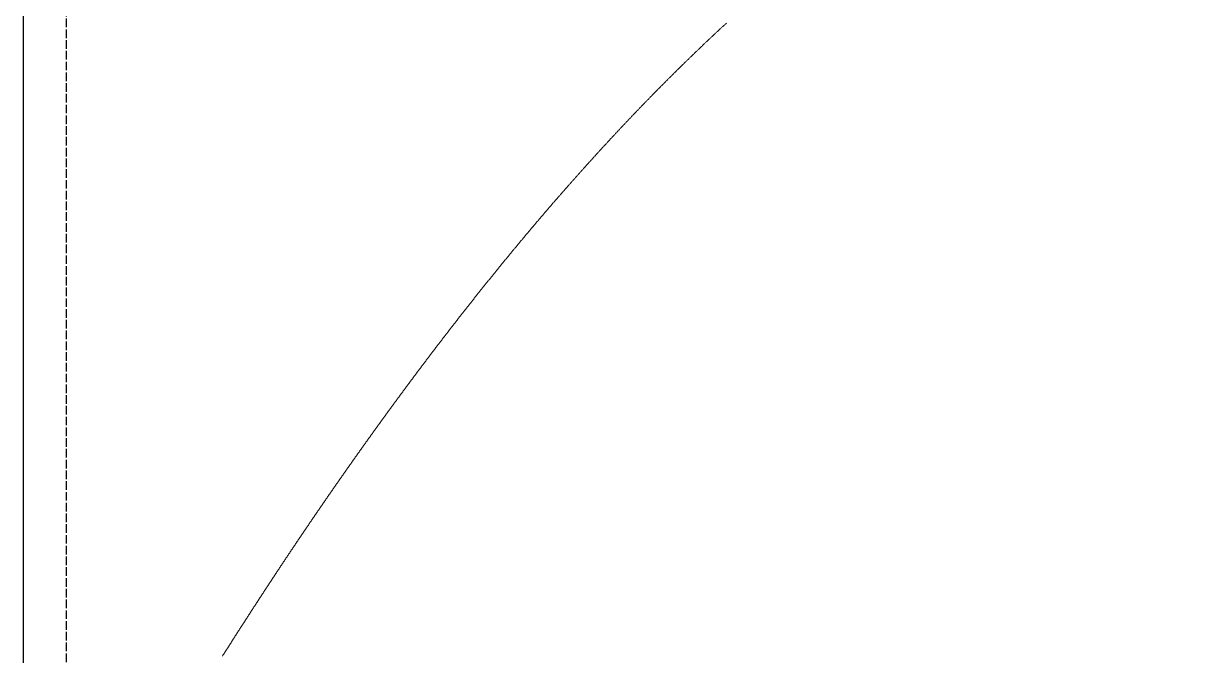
# Model space of a CAD drawing. Header units: millimetres. Extents: x 0 to 610, y 0 to 457.
# Drawn here: x 0 to 81.2, y 140.3 to 184.4 of the extents above; entities that cross this region are included whole.
import ezdxf

# ---------------------------------------------------------------- set-up
doc = ezdxf.new("R2010")
doc.units = ezdxf.units.MM
doc.header["$LTSCALE"] = 0.05
doc.linetypes.add('Dotted', pattern=[15, 12, -3])
doc.layers.get('0').update_dxf_attribs({"plot": 0})
doc.layers.add('CUT', color=1, linetype='Continuous', lineweight=0)

msp = doc.modelspace()

# ---------------------------------------------------------------- linework, layer by layer
msp.add_lwpolyline([(0, 0), (610, 0), (610, 457), (0, 457)], close=True)
at = {"linetype": 'Dotted'}
msp.add_lwpolyline([(3, 3), (607, 3), (607, 454), (3, 454)], close=True, dxfattribs=at)
at = {"layer": 'CUT'}
for p, q in [((48.942, 184.341), (48.979, 184.375)), ((48.979, 184.375), (49.017, 184.409)), ((49.017, 184.409), (49.054, 184.443)), ((48.087, 183.546), (48.124, 183.581)), ((48.124, 183.581), (48.161, 183.616)), ((48.161, 183.616), (48.198, 183.651)), ((48.198, 183.651), (48.235, 183.685)), ((48.235, 183.685), (48.273, 183.72)), ((48.273, 183.72), (48.31, 183.755)), ((48.31, 183.755), (48.347, 183.789)), ((48.347, 183.789), (48.384, 183.824)), ((48.384, 183.824), (48.421, 183.859)), ((48.421, 183.859), (48.459, 183.893)), ((48.459, 183.893), (48.496, 183.928)), ((48.496, 183.928), (48.533, 183.962)), ((48.533, 183.962), (48.57, 183.997)), ((48.57, 183.997), (48.607, 184.031)), ((48.607, 184.031), (48.645, 184.066)), ((48.645, 184.066), (48.682, 184.1)), ((48.682, 184.1), (48.719, 184.135)), ((48.719, 184.135), (48.756, 184.169)), ((48.756, 184.169), (48.793, 184.203)), ((48.793, 184.203), (48.831, 184.238)), ((48.831, 184.238), (48.868, 184.272)), ((48.868, 184.272), (48.905, 184.306)), ((48.905, 184.306), (48.942, 184.341)), ((47.231, 182.737), (47.268, 182.772)), ((47.268, 182.772), (47.305, 182.808)), ((47.305, 182.808), (47.342, 182.843)), ((47.342, 182.843), (47.38, 182.879)), ((47.38, 182.879), (47.417, 182.914)), ((47.417, 182.914), (47.454, 182.949)), ((47.454, 182.949), (47.491, 182.985)), ((47.491, 182.985), (47.528, 183.02)), ((47.528, 183.02), (47.566, 183.055)), ((47.566, 183.055), (47.603, 183.091)), ((47.603, 183.091), (47.64, 183.126)), ((47.64, 183.126), (47.677, 183.161)), ((47.677, 183.161), (47.714, 183.196)), ((47.714, 183.196), (47.752, 183.231)), ((47.752, 183.231), (47.789, 183.266)), ((47.789, 183.266), (47.826, 183.301)), ((47.826, 183.301), (47.863, 183.336)), ((47.863, 183.336), (47.9, 183.371)), ((47.9, 183.371), (47.938, 183.406)), ((47.938, 183.406), (47.975, 183.441)), ((47.975, 183.441), (48.012, 183.476)), ((48.012, 183.476), (48.049, 183.511)), ((48.049, 183.511), (48.087, 183.546)), ((46.375, 181.913), (46.412, 181.949)), ((46.412, 181.949), (46.449, 181.985)), ((46.449, 181.985), (46.487, 182.021)), ((46.487, 182.021), (46.524, 182.057)), ((46.524, 182.057), (46.561, 182.093)), ((46.561, 182.093), (46.598, 182.129)), ((46.598, 182.129), (46.635, 182.165)), ((46.635, 182.165), (46.673, 182.201)), ((46.673, 182.201), (46.71, 182.237)), ((46.71, 182.237), (46.747, 182.273)), ((46.747, 182.273), (46.784, 182.309)), ((46.784, 182.309), (46.821, 182.345)), ((46.821, 182.345), (46.859, 182.38)), ((46.859, 182.38), (46.896, 182.416)), ((46.896, 182.416), (46.933, 182.452)), ((46.933, 182.452), (46.97, 182.488)), ((46.97, 182.488), (47.007, 182.523)), ((47.007, 182.523), (47.045, 182.559)), ((47.045, 182.559), (47.082, 182.595)), ((47.082, 182.595), (47.119, 182.63)), ((47.119, 182.63), (47.156, 182.666)), ((47.156, 182.666), (47.194, 182.701)), ((47.194, 182.701), (47.231, 182.737)), ((45.556, 181.111), (45.594, 181.148)), ((45.594, 181.148), (45.631, 181.185)), ((45.631, 181.185), (45.668, 181.221)), ((45.668, 181.221), (45.705, 181.258)), ((45.705, 181.258), (45.742, 181.295)), ((45.742, 181.295), (45.78, 181.331)), ((45.78, 181.331), (45.817, 181.368)), ((45.817, 181.368), (45.854, 181.404)), ((45.854, 181.404), (45.891, 181.441)), ((45.891, 181.441), (45.928, 181.477)), ((45.928, 181.477), (45.966, 181.514)), ((45.966, 181.514), (46.003, 181.55)), ((46.003, 181.55), (46.04, 181.587)), ((46.04, 181.587), (46.077, 181.623)), ((46.077, 181.623), (46.115, 181.659)), ((46.115, 181.659), (46.152, 181.696)), ((46.152, 181.696), (46.189, 181.732)), ((46.189, 181.732), (46.226, 181.768)), ((46.226, 181.768), (46.263, 181.804)), ((46.263, 181.804), (46.301, 181.841)), ((46.301, 181.841), (46.338, 181.877)), ((46.338, 181.877), (46.375, 181.913)), ((44.738, 180.296), (44.775, 180.333)), ((44.775, 180.333), (44.812, 180.371)), ((44.812, 180.371), (44.849, 180.408)), ((44.849, 180.408), (44.887, 180.445)), ((44.887, 180.445), (44.924, 180.483)), ((44.924, 180.483), (44.961, 180.52)), ((44.961, 180.52), (44.998, 180.557)), ((44.998, 180.557), (45.036, 180.594)), ((45.036, 180.594), (45.073, 180.631)), ((45.073, 180.631), (45.11, 180.668)), ((45.11, 180.668), (45.147, 180.705)), ((45.147, 180.705), (45.184, 180.742)), ((45.184, 180.742), (45.222, 180.779)), ((45.222, 180.779), (45.259, 180.816)), ((45.259, 180.816), (45.296, 180.853)), ((45.296, 180.853), (45.333, 180.89)), ((45.333, 180.89), (45.37, 180.927)), ((45.37, 180.927), (45.408, 180.964)), ((45.408, 180.964), (45.445, 181.001)), ((45.445, 181.001), (45.482, 181.038)), ((45.482, 181.038), (45.519, 181.074)), ((45.519, 181.074), (45.556, 181.111)), ((43.919, 179.468), (43.957, 179.506)), ((43.957, 179.506), (43.994, 179.544)), ((43.994, 179.544), (44.031, 179.582)), ((44.031, 179.582), (44.068, 179.619)), ((44.068, 179.619), (44.105, 179.657)), ((44.105, 179.657), (44.143, 179.695)), ((44.143, 179.695), (44.18, 179.733)), ((44.18, 179.733), (44.217, 179.771)), ((44.217, 179.771), (44.254, 179.808)), ((44.254, 179.808), (44.291, 179.846)), ((44.291, 179.846), (44.329, 179.884)), ((44.329, 179.884), (44.366, 179.921)), ((44.366, 179.921), (44.403, 179.959)), ((44.403, 179.959), (44.44, 179.996)), ((44.44, 179.996), (44.477, 180.034)), ((44.477, 180.034), (44.515, 180.072)), ((44.515, 180.072), (44.552, 180.109)), ((44.552, 180.109), (44.589, 180.147)), ((44.589, 180.147), (44.626, 180.184)), ((44.626, 180.184), (44.663, 180.221)), ((44.663, 180.221), (44.701, 180.259)), ((44.701, 180.259), (44.738, 180.296)), ((43.138, 178.665), (43.175, 178.703)), ((43.175, 178.703), (43.212, 178.742)), ((43.212, 178.742), (43.25, 178.78)), ((43.25, 178.78), (43.287, 178.819)), ((43.287, 178.819), (43.324, 178.857)), ((43.324, 178.857), (43.361, 178.895)), ((43.361, 178.895), (43.398, 178.934)), ((43.398, 178.934), (43.436, 178.972)), ((43.436, 178.972), (43.473, 179.01)), ((43.473, 179.01), (43.51, 179.049)), ((43.51, 179.049), (43.547, 179.087)), ((43.547, 179.087), (43.584, 179.125)), ((43.584, 179.125), (43.622, 179.163)), ((43.622, 179.163), (43.659, 179.201)), ((43.659, 179.201), (43.696, 179.24)), ((43.696, 179.24), (43.733, 179.278)), ((43.733, 179.278), (43.77, 179.316)), ((43.77, 179.316), (43.808, 179.354)), ((43.808, 179.354), (43.845, 179.392)), ((43.845, 179.392), (43.882, 179.43)), ((43.882, 179.43), (43.919, 179.468)), ((42.357, 177.85), (42.394, 177.889)), ((42.394, 177.889), (42.431, 177.928)), ((42.431, 177.928), (42.468, 177.967)), ((42.468, 177.967), (42.505, 178.006)), ((42.505, 178.006), (42.543, 178.045)), ((42.543, 178.045), (42.58, 178.084)), ((42.58, 178.084), (42.617, 178.123)), ((42.617, 178.123), (42.654, 178.162)), ((42.654, 178.162), (42.691, 178.201)), ((42.691, 178.201), (42.729, 178.239)), ((42.729, 178.239), (42.766, 178.278)), ((42.766, 178.278), (42.803, 178.317)), ((42.803, 178.317), (42.84, 178.356)), ((42.84, 178.356), (42.878, 178.395)), ((42.878, 178.395), (42.915, 178.433)), ((42.915, 178.433), (42.952, 178.472)), ((42.952, 178.472), (42.989, 178.511)), ((42.989, 178.511), (43.026, 178.549)), ((43.026, 178.549), (43.064, 178.588)), ((43.064, 178.588), (43.101, 178.626)), ((43.101, 178.626), (43.138, 178.665)), ((41.575, 177.023), (41.612, 177.063)), ((41.612, 177.063), (41.65, 177.102)), ((41.65, 177.102), (41.687, 177.142)), ((41.687, 177.142), (41.724, 177.181)), ((41.724, 177.181), (41.761, 177.221)), ((41.761, 177.221), (41.799, 177.26)), ((41.799, 177.26), (41.836, 177.3)), ((41.836, 177.3), (41.873, 177.339)), ((41.873, 177.339), (41.91, 177.379)), ((41.91, 177.379), (41.947, 177.418)), ((41.947, 177.418), (41.985, 177.458)), ((41.985, 177.458), (42.022, 177.497)), ((42.022, 177.497), (42.059, 177.536)), ((42.059, 177.536), (42.096, 177.576)), ((42.096, 177.576), (42.133, 177.615)), ((42.133, 177.615), (42.171, 177.654)), ((42.171, 177.654), (42.208, 177.693)), ((42.208, 177.693), (42.245, 177.732)), ((42.245, 177.732), (42.282, 177.772)), ((42.282, 177.772), (42.319, 177.811)), ((42.319, 177.811), (42.357, 177.85)), ((40.831, 176.224), (40.868, 176.265)), ((40.868, 176.265), (40.906, 176.305)), ((40.906, 176.305), (40.943, 176.345)), ((40.943, 176.345), (40.98, 176.385)), ((40.98, 176.385), (41.017, 176.425)), ((41.017, 176.425), (41.054, 176.465)), ((41.054, 176.465), (41.092, 176.505)), ((41.092, 176.505), (41.129, 176.545)), ((41.129, 176.545), (41.166, 176.585)), ((41.166, 176.585), (41.203, 176.625)), ((41.203, 176.625), (41.24, 176.665)), ((41.24, 176.665), (41.278, 176.705)), ((41.278, 176.705), (41.315, 176.745)), ((41.315, 176.745), (41.352, 176.785)), ((41.352, 176.785), (41.389, 176.824)), ((41.389, 176.824), (41.426, 176.864)), ((41.426, 176.864), (41.464, 176.904)), ((41.464, 176.904), (41.501, 176.944)), ((41.501, 176.944), (41.538, 176.983)), ((41.538, 176.983), (41.575, 177.023)), ((40.087, 175.415), (40.124, 175.456)), ((40.124, 175.456), (40.161, 175.497)), ((40.161, 175.497), (40.199, 175.537)), ((40.199, 175.537), (40.236, 175.578)), ((40.236, 175.578), (40.273, 175.618)), ((40.273, 175.618), (40.31, 175.659)), ((40.31, 175.659), (40.347, 175.7)), ((40.347, 175.7), (40.385, 175.74)), ((40.385, 175.74), (40.422, 175.781)), ((40.422, 175.781), (40.459, 175.821)), ((40.459, 175.821), (40.496, 175.862)), ((40.496, 175.862), (40.533, 175.902)), ((40.533, 175.902), (40.571, 175.942)), ((40.571, 175.942), (40.608, 175.983)), ((40.608, 175.983), (40.645, 176.023)), ((40.645, 176.023), (40.682, 176.063)), ((40.682, 176.063), (40.72, 176.104)), ((40.72, 176.104), (40.757, 176.144)), ((40.757, 176.144), (40.794, 176.184)), ((40.794, 176.184), (40.831, 176.224)), ((39.343, 174.595), (39.38, 174.636)), ((39.38, 174.636), (39.417, 174.678)), ((39.417, 174.678), (39.454, 174.719)), ((39.454, 174.719), (39.492, 174.76)), ((39.492, 174.76), (39.529, 174.801)), ((39.529, 174.801), (39.566, 174.842)), ((39.566, 174.842), (39.603, 174.883)), ((39.603, 174.883), (39.641, 174.924)), ((39.641, 174.924), (39.678, 174.965)), ((39.678, 174.965), (39.715, 175.006)), ((39.715, 175.006), (39.752, 175.047)), ((39.752, 175.047), (39.789, 175.088)), ((39.789, 175.088), (39.827, 175.129)), ((39.827, 175.129), (39.864, 175.17)), ((39.864, 175.17), (39.901, 175.211)), ((39.901, 175.211), (39.938, 175.252)), ((39.938, 175.252), (39.975, 175.293)), ((39.975, 175.293), (40.013, 175.334)), ((40.013, 175.334), (40.05, 175.374)), ((40.05, 175.374), (40.087, 175.415)), ((38.636, 173.806), (38.673, 173.848)), ((38.673, 173.848), (38.71, 173.89)), ((38.71, 173.89), (38.748, 173.931)), ((38.748, 173.931), (38.785, 173.973)), ((38.785, 173.973), (38.822, 174.015)), ((38.822, 174.015), (38.859, 174.056)), ((38.859, 174.056), (38.896, 174.098)), ((38.896, 174.098), (38.934, 174.14)), ((38.934, 174.14), (38.971, 174.181)), ((38.971, 174.181), (39.008, 174.223)), ((39.008, 174.223), (39.045, 174.264)), ((39.045, 174.264), (39.082, 174.306)), ((39.082, 174.306), (39.12, 174.347)), ((39.12, 174.347), (39.157, 174.388)), ((39.157, 174.388), (39.194, 174.43)), ((39.194, 174.43), (39.231, 174.471)), ((39.231, 174.471), (39.268, 174.512)), ((39.268, 174.512), (39.306, 174.554)), ((39.306, 174.554), (39.343, 174.595)), ((37.892, 172.965), (37.929, 173.008)), ((37.929, 173.008), (37.966, 173.05)), ((37.966, 173.05), (38.003, 173.092)), ((38.003, 173.092), (38.041, 173.134)), ((38.041, 173.134), (38.078, 173.177)), ((38.078, 173.177), (38.115, 173.219)), ((38.115, 173.219), (38.152, 173.261)), ((38.152, 173.261), (38.189, 173.303)), ((38.189, 173.303), (38.227, 173.345)), ((38.227, 173.345), (38.264, 173.387)), ((38.264, 173.387), (38.301, 173.429)), ((38.301, 173.429), (38.338, 173.471)), ((38.338, 173.471), (38.375, 173.513)), ((38.375, 173.513), (38.413, 173.555)), ((38.413, 173.555), (38.45, 173.597)), ((38.45, 173.597), (38.487, 173.639)), ((38.487, 173.639), (38.524, 173.681)), ((38.524, 173.681), (38.562, 173.723)), ((38.562, 173.723), (38.599, 173.764)), ((38.599, 173.764), (38.636, 173.806)), ((37.185, 172.157), (37.222, 172.2)), ((37.222, 172.2), (37.259, 172.242)), ((37.259, 172.242), (37.296, 172.285)), ((37.296, 172.285), (37.334, 172.328)), ((37.334, 172.328), (37.371, 172.37)), ((37.371, 172.37), (37.408, 172.413)), ((37.408, 172.413), (37.445, 172.456)), ((37.445, 172.456), (37.482, 172.498)), ((37.482, 172.498), (37.52, 172.541)), ((37.52, 172.541), (37.557, 172.584)), ((37.557, 172.584), (37.594, 172.626)), ((37.594, 172.626), (37.631, 172.669)), ((37.631, 172.669), (37.669, 172.711)), ((37.669, 172.711), (37.706, 172.753)), ((37.706, 172.753), (37.743, 172.796)), ((37.743, 172.796), (37.78, 172.838)), ((37.78, 172.838), (37.817, 172.881)), ((37.817, 172.881), (37.855, 172.923)), ((37.855, 172.923), (37.892, 172.965)), ((36.478, 171.339), (36.515, 171.382)), ((36.515, 171.382), (36.552, 171.425)), ((36.552, 171.425), (36.59, 171.468)), ((36.59, 171.468), (36.627, 171.512)), ((36.627, 171.512), (36.664, 171.555)), ((36.664, 171.555), (36.701, 171.598)), ((36.701, 171.598), (36.738, 171.641)), ((36.738, 171.641), (36.776, 171.684)), ((36.776, 171.684), (36.813, 171.727)), ((36.813, 171.727), (36.85, 171.77)), ((36.85, 171.77), (36.887, 171.813)), ((36.887, 171.813), (36.924, 171.856)), ((36.924, 171.856), (36.962, 171.899)), ((36.962, 171.899), (36.999, 171.942)), ((36.999, 171.942), (37.036, 171.985)), ((37.036, 171.985), (37.073, 172.028)), ((37.073, 172.028), (37.11, 172.071)), ((37.11, 172.071), (37.148, 172.114)), ((37.148, 172.114), (37.185, 172.157)), ((35.808, 170.555), (35.845, 170.599)), ((35.845, 170.599), (35.883, 170.642)), ((35.883, 170.642), (35.92, 170.686)), ((35.92, 170.686), (35.957, 170.73)), ((35.957, 170.73), (35.994, 170.773)), ((35.994, 170.773), (36.031, 170.817)), ((36.031, 170.817), (36.069, 170.861)), ((36.069, 170.861), (36.106, 170.904)), ((36.106, 170.904), (36.143, 170.948)), ((36.143, 170.948), (36.18, 170.991)), ((36.18, 170.991), (36.217, 171.035)), ((36.217, 171.035), (36.255, 171.078)), ((36.255, 171.078), (36.292, 171.122)), ((36.292, 171.122), (36.329, 171.165)), ((36.329, 171.165), (36.366, 171.209)), ((36.366, 171.209), (36.403, 171.252)), ((36.403, 171.252), (36.441, 171.295)), ((36.441, 171.295), (36.478, 171.339)), ((35.101, 169.718), (35.138, 169.762)), ((35.138, 169.762), (35.176, 169.807)), ((35.176, 169.807), (35.213, 169.851)), ((35.213, 169.851), (35.25, 169.895)), ((35.25, 169.895), (35.287, 169.939)), ((35.287, 169.939), (35.324, 169.983)), ((35.324, 169.983), (35.362, 170.027)), ((35.362, 170.027), (35.399, 170.072)), ((35.399, 170.072), (35.436, 170.116)), ((35.436, 170.116), (35.473, 170.16)), ((35.473, 170.16), (35.511, 170.204)), ((35.511, 170.204), (35.548, 170.248)), ((35.548, 170.248), (35.585, 170.292)), ((35.585, 170.292), (35.622, 170.336)), ((35.622, 170.336), (35.659, 170.379)), ((35.659, 170.379), (35.697, 170.423)), ((35.697, 170.423), (35.734, 170.467)), ((35.734, 170.467), (35.771, 170.511)), ((35.771, 170.511), (35.808, 170.555)), ((34.432, 168.917), (34.469, 168.962)), ((34.469, 168.962), (34.506, 169.006)), ((34.506, 169.006), (34.543, 169.051)), ((34.543, 169.051), (34.58, 169.096)), ((34.58, 169.096), (34.618, 169.14)), ((34.618, 169.14), (34.655, 169.185)), ((34.655, 169.185), (34.692, 169.229)), ((34.692, 169.229), (34.729, 169.274)), ((34.729, 169.274), (34.766, 169.319)), ((34.766, 169.319), (34.804, 169.363)), ((34.804, 169.363), (34.841, 169.407)), ((34.841, 169.407), (34.878, 169.452)), ((34.878, 169.452), (34.915, 169.496)), ((34.915, 169.496), (34.952, 169.541)), ((34.952, 169.541), (34.99, 169.585)), ((34.99, 169.585), (35.027, 169.629)), ((35.027, 169.629), (35.064, 169.674)), ((35.064, 169.674), (35.101, 169.718)), ((33.762, 168.107), (33.799, 168.152)), ((33.799, 168.152), (33.836, 168.197)), ((33.836, 168.197), (33.873, 168.243)), ((33.873, 168.243), (33.911, 168.288)), ((33.911, 168.288), (33.948, 168.333)), ((33.948, 168.333), (33.985, 168.378)), ((33.985, 168.378), (34.022, 168.423)), ((34.022, 168.423), (34.059, 168.468)), ((34.059, 168.468), (34.097, 168.513)), ((34.097, 168.513), (34.134, 168.558)), ((34.134, 168.558), (34.171, 168.603)), ((34.171, 168.603), (34.208, 168.648)), ((34.208, 168.648), (34.245, 168.693)), ((34.245, 168.693), (34.283, 168.738)), ((34.283, 168.738), (34.32, 168.782)), ((34.32, 168.782), (34.357, 168.827)), ((34.357, 168.827), (34.394, 168.872)), ((34.394, 168.872), (34.432, 168.917)), ((33.092, 167.289), (33.129, 167.334)), ((33.129, 167.334), (33.166, 167.38)), ((33.166, 167.38), (33.204, 167.426)), ((33.204, 167.426), (33.241, 167.471)), ((33.241, 167.471), (33.278, 167.517)), ((33.278, 167.517), (33.315, 167.562)), ((33.315, 167.562), (33.353, 167.608)), ((33.353, 167.608), (33.39, 167.653)), ((33.39, 167.653), (33.427, 167.699)), ((33.427, 167.699), (33.464, 167.744)), ((33.464, 167.744), (33.501, 167.79)), ((33.501, 167.79), (33.539, 167.835)), ((33.539, 167.835), (33.576, 167.881)), ((33.576, 167.881), (33.613, 167.926)), ((33.613, 167.926), (33.65, 167.971)), ((33.65, 167.971), (33.687, 168.016)), ((33.687, 168.016), (33.725, 168.062)), ((33.725, 168.062), (33.762, 168.107)), ((32.422, 166.462), (32.46, 166.508)), ((32.46, 166.508), (32.497, 166.554)), ((32.497, 166.554), (32.534, 166.6)), ((32.534, 166.6), (32.571, 166.646)), ((32.571, 166.646), (32.608, 166.693)), ((32.608, 166.693), (32.646, 166.739)), ((32.646, 166.739), (32.683, 166.785)), ((32.683, 166.785), (32.72, 166.83)), ((32.72, 166.83), (32.757, 166.876)), ((32.757, 166.876), (32.794, 166.922)), ((32.794, 166.922), (32.832, 166.968)), ((32.832, 166.968), (32.869, 167.014)), ((32.869, 167.014), (32.906, 167.06)), ((32.906, 167.06), (32.943, 167.106)), ((32.943, 167.106), (32.98, 167.152)), ((32.98, 167.152), (33.018, 167.197)), ((33.018, 167.197), (33.055, 167.243)), ((33.055, 167.243), (33.092, 167.289)), ((31.79, 165.674), (31.827, 165.72)), ((31.827, 165.72), (31.864, 165.767)), ((31.864, 165.767), (31.901, 165.813)), ((31.901, 165.813), (31.939, 165.86)), ((31.939, 165.86), (31.976, 165.906)), ((31.976, 165.906), (32.013, 165.953)), ((32.013, 165.953), (32.05, 165.999)), ((32.05, 165.999), (32.087, 166.046)), ((32.087, 166.046), (32.125, 166.092)), ((32.125, 166.092), (32.162, 166.138)), ((32.162, 166.138), (32.199, 166.185)), ((32.199, 166.185), (32.236, 166.231)), ((32.236, 166.231), (32.274, 166.277)), ((32.274, 166.277), (32.311, 166.323)), ((32.311, 166.323), (32.348, 166.37)), ((32.348, 166.37), (32.385, 166.416)), ((32.385, 166.416), (32.422, 166.462)), ((31.12, 164.831), (31.157, 164.878)), ((31.157, 164.878), (31.195, 164.925)), ((31.195, 164.925), (31.232, 164.972)), ((31.232, 164.972), (31.269, 165.019)), ((31.269, 165.019), (31.306, 165.066)), ((31.306, 165.066), (31.343, 165.112)), ((31.343, 165.112), (31.381, 165.159)), ((31.381, 165.159), (31.418, 165.206)), ((31.418, 165.206), (31.455, 165.253)), ((31.455, 165.253), (31.492, 165.3)), ((31.492, 165.3), (31.529, 165.347)), ((31.529, 165.347), (31.567, 165.393)), ((31.567, 165.393), (31.604, 165.44)), ((31.604, 165.44), (31.641, 165.487)), ((31.641, 165.487), (31.678, 165.534)), ((31.678, 165.534), (31.715, 165.58)), ((31.715, 165.58), (31.753, 165.627)), ((31.753, 165.627), (31.79, 165.674)), ((30.488, 164.027), (30.525, 164.074)), ((30.525, 164.074), (30.562, 164.122)), ((30.562, 164.122), (30.599, 164.169)), ((30.599, 164.169), (30.636, 164.216)), ((30.636, 164.216), (30.674, 164.264)), ((30.674, 164.264), (30.711, 164.311)), ((30.711, 164.311), (30.748, 164.359)), ((30.748, 164.359), (30.785, 164.406)), ((30.785, 164.406), (30.822, 164.453)), ((30.822, 164.453), (30.86, 164.5)), ((30.86, 164.5), (30.897, 164.548)), ((30.897, 164.548), (30.934, 164.595)), ((30.934, 164.595), (30.971, 164.642)), ((30.971, 164.642), (31.008, 164.689)), ((31.008, 164.689), (31.046, 164.736)), ((31.046, 164.736), (31.083, 164.783)), ((31.083, 164.783), (31.12, 164.831)), ((29.855, 163.215), (29.892, 163.263)), ((29.892, 163.263), (29.929, 163.311)), ((29.929, 163.311), (29.967, 163.359)), ((29.967, 163.359), (30.004, 163.407)), ((30.004, 163.407), (30.041, 163.455)), ((30.041, 163.455), (30.078, 163.503)), ((30.078, 163.503), (30.116, 163.55)), ((30.116, 163.55), (30.153, 163.598)), ((30.153, 163.598), (30.19, 163.646)), ((30.19, 163.646), (30.227, 163.693)), ((30.227, 163.693), (30.264, 163.741)), ((30.264, 163.741), (30.302, 163.789)), ((30.302, 163.789), (30.339, 163.836)), ((30.339, 163.836), (30.376, 163.884)), ((30.376, 163.884), (30.413, 163.932)), ((30.413, 163.932), (30.45, 163.979)), ((30.45, 163.979), (30.488, 164.027)), ((29.223, 162.397), (29.26, 162.445)), ((29.26, 162.445), (29.297, 162.493)), ((29.297, 162.493), (29.334, 162.542)), ((29.334, 162.542), (29.371, 162.59)), ((29.371, 162.59), (29.409, 162.638)), ((29.409, 162.638), (29.446, 162.686)), ((29.446, 162.686), (29.483, 162.735)), ((29.483, 162.735), (29.52, 162.783)), ((29.52, 162.783), (29.557, 162.831)), ((29.557, 162.831), (29.595, 162.879)), ((29.595, 162.879), (29.632, 162.927)), ((29.632, 162.927), (29.669, 162.975)), ((29.669, 162.975), (29.706, 163.023)), ((29.706, 163.023), (29.743, 163.071)), ((29.743, 163.071), (29.781, 163.119)), ((29.781, 163.119), (29.818, 163.167)), ((29.818, 163.167), (29.855, 163.215)), ((28.627, 161.619), (28.664, 161.668)), ((28.664, 161.668), (28.702, 161.717)), ((28.702, 161.717), (28.739, 161.765)), ((28.739, 161.765), (28.776, 161.814)), ((28.776, 161.814), (28.813, 161.863)), ((28.813, 161.863), (28.85, 161.912)), ((28.85, 161.912), (28.888, 161.96)), ((28.888, 161.96), (28.925, 162.009)), ((28.925, 162.009), (28.962, 162.057)), ((28.962, 162.057), (28.999, 162.106)), ((28.999, 162.106), (29.037, 162.154)), ((29.037, 162.154), (29.074, 162.203)), ((29.074, 162.203), (29.111, 162.251)), ((29.111, 162.251), (29.148, 162.3)), ((29.148, 162.3), (29.185, 162.348)), ((29.185, 162.348), (29.223, 162.397)), ((27.995, 160.786), (28.032, 160.835)), ((28.032, 160.835), (28.069, 160.884)), ((28.069, 160.884), (28.106, 160.934)), ((28.106, 160.934), (28.144, 160.983)), ((28.144, 160.983), (28.181, 161.032)), ((28.181, 161.032), (28.218, 161.081)), ((28.218, 161.081), (28.255, 161.13)), ((28.255, 161.13), (28.292, 161.179)), ((28.292, 161.179), (28.33, 161.228)), ((28.33, 161.228), (28.367, 161.277)), ((28.367, 161.277), (28.404, 161.326)), ((28.404, 161.326), (28.441, 161.375)), ((28.441, 161.375), (28.478, 161.424)), ((28.478, 161.424), (28.516, 161.473)), ((28.516, 161.473), (28.553, 161.522)), ((28.553, 161.522), (28.59, 161.57)), ((28.59, 161.57), (28.627, 161.619)), ((27.399, 159.995), (27.437, 160.045)), ((27.437, 160.045), (27.474, 160.094)), ((27.474, 160.094), (27.511, 160.144)), ((27.511, 160.144), (27.548, 160.194)), ((27.548, 160.194), (27.585, 160.243)), ((27.585, 160.243), (27.623, 160.293)), ((27.623, 160.293), (27.66, 160.342)), ((27.66, 160.342), (27.697, 160.391)), ((27.697, 160.391), (27.734, 160.441)), ((27.734, 160.441), (27.771, 160.49)), ((27.771, 160.49), (27.809, 160.54)), ((27.809, 160.54), (27.846, 160.589)), ((27.846, 160.589), (27.883, 160.638)), ((27.883, 160.638), (27.92, 160.688)), ((27.92, 160.688), (27.957, 160.737)), ((27.957, 160.737), (27.995, 160.786)), ((26.767, 159.148), (26.804, 159.198)), ((26.804, 159.198), (26.841, 159.248)), ((26.841, 159.248), (26.878, 159.298)), ((26.878, 159.298), (26.916, 159.348)), ((26.916, 159.348), (26.953, 159.398)), ((26.953, 159.398), (26.99, 159.448)), ((26.99, 159.448), (27.027, 159.498)), ((27.027, 159.498), (27.065, 159.547)), ((27.065, 159.547), (27.102, 159.597)), ((27.102, 159.597), (27.139, 159.647)), ((27.139, 159.647), (27.176, 159.697)), ((27.176, 159.697), (27.213, 159.747)), ((27.213, 159.747), (27.251, 159.796)), ((27.251, 159.796), (27.288, 159.846)), ((27.288, 159.846), (27.325, 159.896)), ((27.325, 159.896), (27.362, 159.946)), ((27.362, 159.946), (27.399, 159.995)), ((26.172, 158.343), (26.209, 158.394)), ((26.209, 158.394), (26.246, 158.444)), ((26.246, 158.444), (26.283, 158.495)), ((26.283, 158.495), (26.32, 158.545)), ((26.32, 158.545), (26.358, 158.595)), ((26.358, 158.595), (26.395, 158.646)), ((26.395, 158.646), (26.432, 158.696)), ((26.432, 158.696), (26.469, 158.746)), ((26.469, 158.746), (26.506, 158.797)), ((26.506, 158.797), (26.544, 158.847)), ((26.544, 158.847), (26.581, 158.897)), ((26.581, 158.897), (26.618, 158.947)), ((26.618, 158.947), (26.655, 158.997)), ((26.655, 158.997), (26.692, 159.048)), ((26.692, 159.048), (26.73, 159.098)), ((26.73, 159.098), (26.767, 159.148)), ((25.576, 157.532), (25.613, 157.583)), ((25.613, 157.583), (25.651, 157.634)), ((25.651, 157.634), (25.688, 157.685)), ((25.688, 157.685), (25.725, 157.736)), ((25.725, 157.736), (25.762, 157.787)), ((25.762, 157.787), (25.799, 157.837)), ((25.799, 157.837), (25.837, 157.888)), ((25.837, 157.888), (25.874, 157.939)), ((25.874, 157.939), (25.911, 157.989)), ((25.911, 157.989), (25.948, 158.04)), ((25.948, 158.04), (25.986, 158.091)), ((25.986, 158.091), (26.023, 158.141)), ((26.023, 158.141), (26.06, 158.192)), ((26.06, 158.192), (26.097, 158.242)), ((26.097, 158.242), (26.134, 158.293)), ((26.134, 158.293), (26.172, 158.343)), ((24.981, 156.715), (25.018, 156.766)), ((25.018, 156.766), (25.055, 156.818)), ((25.055, 156.818), (25.093, 156.869)), ((25.093, 156.869), (25.13, 156.92)), ((25.13, 156.92), (25.167, 156.971)), ((25.167, 156.971), (25.204, 157.022)), ((25.204, 157.022), (25.241, 157.073)), ((25.241, 157.073), (25.279, 157.125)), ((25.279, 157.125), (25.316, 157.176)), ((25.316, 157.176), (25.353, 157.227)), ((25.353, 157.227), (25.39, 157.278)), ((25.39, 157.278), (25.427, 157.329)), ((25.427, 157.329), (25.465, 157.38)), ((25.465, 157.38), (25.502, 157.431)), ((25.502, 157.431), (25.539, 157.482)), ((25.539, 157.482), (25.576, 157.532)), ((24.386, 155.891), (24.423, 155.943)), ((24.423, 155.943), (24.46, 155.995)), ((24.46, 155.995), (24.497, 156.046)), ((24.497, 156.046), (24.534, 156.098)), ((24.534, 156.098), (24.572, 156.149)), ((24.572, 156.149), (24.609, 156.201)), ((24.609, 156.201), (24.646, 156.252)), ((24.646, 156.252), (24.683, 156.304)), ((24.683, 156.304), (24.72, 156.355)), ((24.72, 156.355), (24.758, 156.407)), ((24.758, 156.407), (24.795, 156.458)), ((24.795, 156.458), (24.832, 156.51)), ((24.832, 156.51), (24.869, 156.561)), ((24.869, 156.561), (24.907, 156.612)), ((24.907, 156.612), (24.944, 156.664)), ((24.944, 156.664), (24.981, 156.715)), ((23.828, 155.113), (23.865, 155.165)), ((23.865, 155.165), (23.902, 155.217)), ((23.902, 155.217), (23.939, 155.269)), ((23.939, 155.269), (23.976, 155.321)), ((23.976, 155.321), (24.014, 155.373)), ((24.014, 155.373), (24.051, 155.425)), ((24.051, 155.425), (24.088, 155.477)), ((24.088, 155.477), (24.125, 155.529)), ((24.125, 155.529), (24.162, 155.581)), ((24.162, 155.581), (24.2, 155.632)), ((24.2, 155.632), (24.237, 155.684)), ((24.237, 155.684), (24.274, 155.736)), ((24.274, 155.736), (24.311, 155.788)), ((24.311, 155.788), (24.348, 155.839)), ((24.348, 155.839), (24.386, 155.891)), ((23.232, 154.276), (23.269, 154.329)), ((23.269, 154.329), (23.307, 154.381)), ((23.307, 154.381), (23.344, 154.434)), ((23.344, 154.434), (23.381, 154.486)), ((23.381, 154.486), (23.418, 154.539)), ((23.418, 154.539), (23.455, 154.591)), ((23.455, 154.591), (23.493, 154.643)), ((23.493, 154.643), (23.53, 154.695)), ((23.53, 154.695), (23.567, 154.748)), ((23.567, 154.748), (23.604, 154.8)), ((23.604, 154.8), (23.641, 154.852)), ((23.641, 154.852), (23.679, 154.904)), ((23.679, 154.904), (23.716, 154.957)), ((23.716, 154.957), (23.753, 155.009)), ((23.753, 155.009), (23.79, 155.061)), ((23.79, 155.061), (23.828, 155.113)), ((22.674, 153.486), (22.711, 153.539)), ((22.711, 153.539), (22.749, 153.592)), ((22.749, 153.592), (22.786, 153.645)), ((22.786, 153.645), (22.823, 153.698)), ((22.823, 153.698), (22.86, 153.75)), ((22.86, 153.75), (22.897, 153.803)), ((22.897, 153.803), (22.935, 153.856)), ((22.935, 153.856), (22.972, 153.908)), ((22.972, 153.908), (23.009, 153.961)), ((23.009, 153.961), (23.046, 154.014)), ((23.046, 154.014), (23.083, 154.066)), ((23.083, 154.066), (23.121, 154.119)), ((23.121, 154.119), (23.158, 154.171)), ((23.158, 154.171), (23.195, 154.224)), ((23.195, 154.224), (23.232, 154.276)), ((22.116, 152.691), (22.153, 152.744)), ((22.153, 152.744), (22.19, 152.797)), ((22.19, 152.797), (22.228, 152.85)), ((22.228, 152.85), (22.265, 152.903)), ((22.265, 152.903), (22.302, 152.957)), ((22.302, 152.957), (22.339, 153.01)), ((22.339, 153.01), (22.376, 153.063)), ((22.376, 153.063), (22.414, 153.116)), ((22.414, 153.116), (22.451, 153.169)), ((22.451, 153.169), (22.488, 153.222)), ((22.488, 153.222), (22.525, 153.275)), ((22.525, 153.275), (22.562, 153.328)), ((22.562, 153.328), (22.6, 153.381)), ((22.6, 153.381), (22.637, 153.434)), ((22.637, 153.434), (22.674, 153.486)), ((21.521, 151.836), (21.558, 151.889)), ((21.558, 151.889), (21.595, 151.943)), ((21.595, 151.943), (21.632, 151.996)), ((21.632, 151.996), (21.67, 152.05)), ((21.67, 152.05), (21.707, 152.103)), ((21.707, 152.103), (21.744, 152.157)), ((21.744, 152.157), (21.781, 152.21)), ((21.781, 152.21), (21.818, 152.264)), ((21.818, 152.264), (21.856, 152.317)), ((21.856, 152.317), (21.893, 152.371)), ((21.893, 152.371), (21.93, 152.424)), ((21.93, 152.424), (21.967, 152.477)), ((21.967, 152.477), (22.004, 152.531)), ((22.004, 152.531), (22.042, 152.584)), ((22.042, 152.584), (22.079, 152.637)), ((22.079, 152.637), (22.116, 152.691)), ((20.963, 151.028), (21, 151.082)), ((21, 151.082), (21.037, 151.136)), ((21.037, 151.136), (21.074, 151.19)), ((21.074, 151.19), (21.111, 151.244)), ((21.111, 151.244), (21.149, 151.298)), ((21.149, 151.298), (21.186, 151.352)), ((21.186, 151.352), (21.223, 151.406)), ((21.223, 151.406), (21.26, 151.459)), ((21.26, 151.459), (21.297, 151.513)), ((21.297, 151.513), (21.335, 151.567)), ((21.335, 151.567), (21.372, 151.621)), ((21.372, 151.621), (21.409, 151.675)), ((21.409, 151.675), (21.446, 151.728)), ((21.446, 151.728), (21.483, 151.782)), ((21.483, 151.782), (21.521, 151.836)), ((20.404, 150.215), (20.442, 150.269)), ((20.442, 150.269), (20.479, 150.324)), ((20.479, 150.324), (20.516, 150.378)), ((20.516, 150.378), (20.553, 150.432)), ((20.553, 150.432), (20.591, 150.487)), ((20.591, 150.487), (20.628, 150.541)), ((20.628, 150.541), (20.665, 150.595)), ((20.665, 150.595), (20.702, 150.649)), ((20.702, 150.649), (20.739, 150.703)), ((20.739, 150.703), (20.777, 150.758)), ((20.777, 150.758), (20.814, 150.812)), ((20.814, 150.812), (20.851, 150.866)), ((20.851, 150.866), (20.888, 150.92)), ((20.888, 150.92), (20.925, 150.974)), ((20.925, 150.974), (20.963, 151.028)), ((19.846, 149.396), (19.884, 149.451)), ((19.884, 149.451), (19.921, 149.506)), ((19.921, 149.506), (19.958, 149.56)), ((19.958, 149.56), (19.995, 149.615)), ((19.995, 149.615), (20.032, 149.67)), ((20.032, 149.67), (20.07, 149.724)), ((20.07, 149.724), (20.107, 149.779)), ((20.107, 149.779), (20.144, 149.834)), ((20.144, 149.834), (20.181, 149.888)), ((20.181, 149.888), (20.218, 149.943)), ((20.218, 149.943), (20.256, 149.997)), ((20.256, 149.997), (20.293, 150.052)), ((20.293, 150.052), (20.33, 150.106)), ((20.33, 150.106), (20.367, 150.161)), ((20.367, 150.161), (20.404, 150.215)), ((19.325, 148.627), (19.363, 148.682)), ((19.363, 148.682), (19.4, 148.737)), ((19.4, 148.737), (19.437, 148.792)), ((19.437, 148.792), (19.474, 148.847)), ((19.474, 148.847), (19.512, 148.902)), ((19.512, 148.902), (19.549, 148.957)), ((19.549, 148.957), (19.586, 149.012)), ((19.586, 149.012), (19.623, 149.067)), ((19.623, 149.067), (19.66, 149.122)), ((19.66, 149.122), (19.698, 149.177)), ((19.698, 149.177), (19.735, 149.232)), ((19.735, 149.232), (19.772, 149.286)), ((19.772, 149.286), (19.809, 149.341)), ((19.809, 149.341), (19.846, 149.396)), ((18.767, 147.797), (18.805, 147.852)), ((18.805, 147.852), (18.842, 147.908)), ((18.842, 147.908), (18.879, 147.963)), ((18.879, 147.963), (18.916, 148.019)), ((18.916, 148.019), (18.953, 148.074)), ((18.953, 148.074), (18.991, 148.13)), ((18.991, 148.13), (19.028, 148.185)), ((19.028, 148.185), (19.065, 148.24)), ((19.065, 148.24), (19.102, 148.296)), ((19.102, 148.296), (19.139, 148.351)), ((19.139, 148.351), (19.177, 148.406)), ((19.177, 148.406), (19.214, 148.461)), ((19.214, 148.461), (19.251, 148.516)), ((19.251, 148.516), (19.288, 148.572)), ((19.288, 148.572), (19.325, 148.627)), ((18.209, 146.962), (18.246, 147.017)), ((18.246, 147.017), (18.284, 147.073)), ((18.284, 147.073), (18.321, 147.129)), ((18.321, 147.129), (18.358, 147.185)), ((18.358, 147.185), (18.395, 147.241)), ((18.395, 147.241), (18.432, 147.296)), ((18.432, 147.296), (18.47, 147.352)), ((18.47, 147.352), (18.507, 147.408)), ((18.507, 147.408), (18.544, 147.464)), ((18.544, 147.464), (18.581, 147.519)), ((18.581, 147.519), (18.619, 147.575)), ((18.619, 147.575), (18.656, 147.63)), ((18.656, 147.63), (18.693, 147.686)), ((18.693, 147.686), (18.73, 147.741)), ((18.73, 147.741), (18.767, 147.797)), ((17.688, 146.177), (17.726, 146.233)), ((17.726, 146.233), (17.763, 146.289)), ((17.763, 146.289), (17.8, 146.345)), ((17.8, 146.345), (17.837, 146.401)), ((17.837, 146.401), (17.874, 146.458)), ((17.874, 146.458), (17.912, 146.514)), ((17.912, 146.514), (17.949, 146.57)), ((17.949, 146.57), (17.986, 146.626)), ((17.986, 146.626), (18.023, 146.682)), ((18.023, 146.682), (18.06, 146.738)), ((18.06, 146.738), (18.098, 146.794)), ((18.098, 146.794), (18.135, 146.85)), ((18.135, 146.85), (18.172, 146.906)), ((18.172, 146.906), (18.209, 146.962)), ((17.13, 145.33), (17.167, 145.387)), ((17.167, 145.387), (17.205, 145.444)), ((17.205, 145.444), (17.242, 145.5)), ((17.242, 145.5), (17.279, 145.557)), ((17.279, 145.557), (17.316, 145.613)), ((17.316, 145.613), (17.353, 145.67)), ((17.353, 145.67), (17.391, 145.726)), ((17.391, 145.726), (17.428, 145.783)), ((17.428, 145.783), (17.465, 145.839)), ((17.465, 145.839), (17.502, 145.895)), ((17.502, 145.895), (17.54, 145.952)), ((17.54, 145.952), (17.577, 146.008)), ((17.577, 146.008), (17.614, 146.064)), ((17.614, 146.064), (17.651, 146.121)), ((17.651, 146.121), (17.688, 146.177)), ((16.609, 144.535), (16.647, 144.592)), ((16.647, 144.592), (16.684, 144.649)), ((16.684, 144.649), (16.721, 144.706)), ((16.721, 144.706), (16.758, 144.763)), ((16.758, 144.763), (16.795, 144.82)), ((16.795, 144.82), (16.833, 144.877)), ((16.833, 144.877), (16.87, 144.934)), ((16.87, 144.934), (16.907, 144.99)), ((16.907, 144.99), (16.944, 145.047)), ((16.944, 145.047), (16.981, 145.104)), ((16.981, 145.104), (17.019, 145.16)), ((17.019, 145.16), (17.056, 145.217)), ((17.056, 145.217), (17.093, 145.274)), ((17.093, 145.274), (17.13, 145.33)), ((16.088, 143.735), (16.126, 143.793)), ((16.126, 143.793), (16.163, 143.85)), ((16.163, 143.85), (16.2, 143.907)), ((16.2, 143.907), (16.237, 143.965)), ((16.237, 143.965), (16.274, 144.022)), ((16.274, 144.022), (16.312, 144.079)), ((16.312, 144.079), (16.349, 144.136)), ((16.349, 144.136), (16.386, 144.193)), ((16.386, 144.193), (16.423, 144.25)), ((16.423, 144.25), (16.461, 144.307)), ((16.461, 144.307), (16.498, 144.364)), ((16.498, 144.364), (16.535, 144.421)), ((16.535, 144.421), (16.572, 144.478)), ((16.572, 144.478), (16.609, 144.535)), ((15.568, 142.931), (15.605, 142.988)), ((15.605, 142.988), (15.642, 143.046)), ((15.642, 143.046), (15.679, 143.104)), ((15.679, 143.104), (15.716, 143.161)), ((15.716, 143.161), (15.754, 143.219)), ((15.754, 143.219), (15.791, 143.276)), ((15.791, 143.276), (15.828, 143.334)), ((15.828, 143.334), (15.865, 143.391)), ((15.865, 143.391), (15.902, 143.449)), ((15.902, 143.449), (15.94, 143.506)), ((15.94, 143.506), (15.977, 143.563)), ((15.977, 143.563), (16.014, 143.621)), ((16.014, 143.621), (16.051, 143.678)), ((16.051, 143.678), (16.088, 143.735)), ((15.047, 142.121), (15.084, 142.179)), ((15.084, 142.179), (15.121, 142.237)), ((15.121, 142.237), (15.158, 142.295)), ((15.158, 142.295), (15.195, 142.353)), ((15.195, 142.353), (15.233, 142.411)), ((15.233, 142.411), (15.27, 142.468)), ((15.27, 142.468), (15.307, 142.526)), ((15.307, 142.526), (15.344, 142.584)), ((15.344, 142.584), (15.382, 142.642)), ((15.382, 142.642), (15.419, 142.7)), ((15.419, 142.7), (15.456, 142.758)), ((15.456, 142.758), (15.493, 142.815)), ((15.493, 142.815), (15.53, 142.873)), ((15.53, 142.873), (15.568, 142.931)), ((14.526, 141.306), (14.563, 141.365)), ((14.563, 141.365), (14.6, 141.423)), ((14.6, 141.423), (14.637, 141.481)), ((14.637, 141.481), (14.675, 141.539)), ((14.675, 141.539), (14.712, 141.598)), ((14.712, 141.598), (14.749, 141.656)), ((14.749, 141.656), (14.786, 141.714)), ((14.786, 141.714), (14.823, 141.772)), ((14.823, 141.772), (14.861, 141.83)), ((14.861, 141.83), (14.898, 141.889)), ((14.898, 141.889), (14.935, 141.947)), ((14.935, 141.947), (14.972, 142.005)), ((14.972, 142.005), (15.009, 142.063)), ((15.009, 142.063), (15.047, 142.121)), ((14.005, 140.487), (14.042, 140.545)), ((14.042, 140.545), (14.079, 140.604)), ((14.079, 140.604), (14.116, 140.663)), ((14.116, 140.663), (14.154, 140.721)), ((14.154, 140.721), (14.191, 140.78)), ((14.191, 140.78), (14.228, 140.838)), ((14.228, 140.838), (14.265, 140.897)), ((14.265, 140.897), (14.303, 140.956)), ((14.303, 140.956), (14.34, 141.014)), ((14.34, 141.014), (14.377, 141.073)), ((14.377, 141.073), (14.414, 141.131)), ((14.414, 141.131), (14.451, 141.189)), ((14.451, 141.189), (14.489, 141.248)), ((14.489, 141.248), (14.526, 141.306)), ((13.893, 140.31), (13.93, 140.369)), ((13.93, 140.369), (13.968, 140.428)), ((13.968, 140.428), (14.005, 140.487))]:
    msp.add_line(p, q, dxfattribs=at)

doc.saveas('drawing.dxf')
